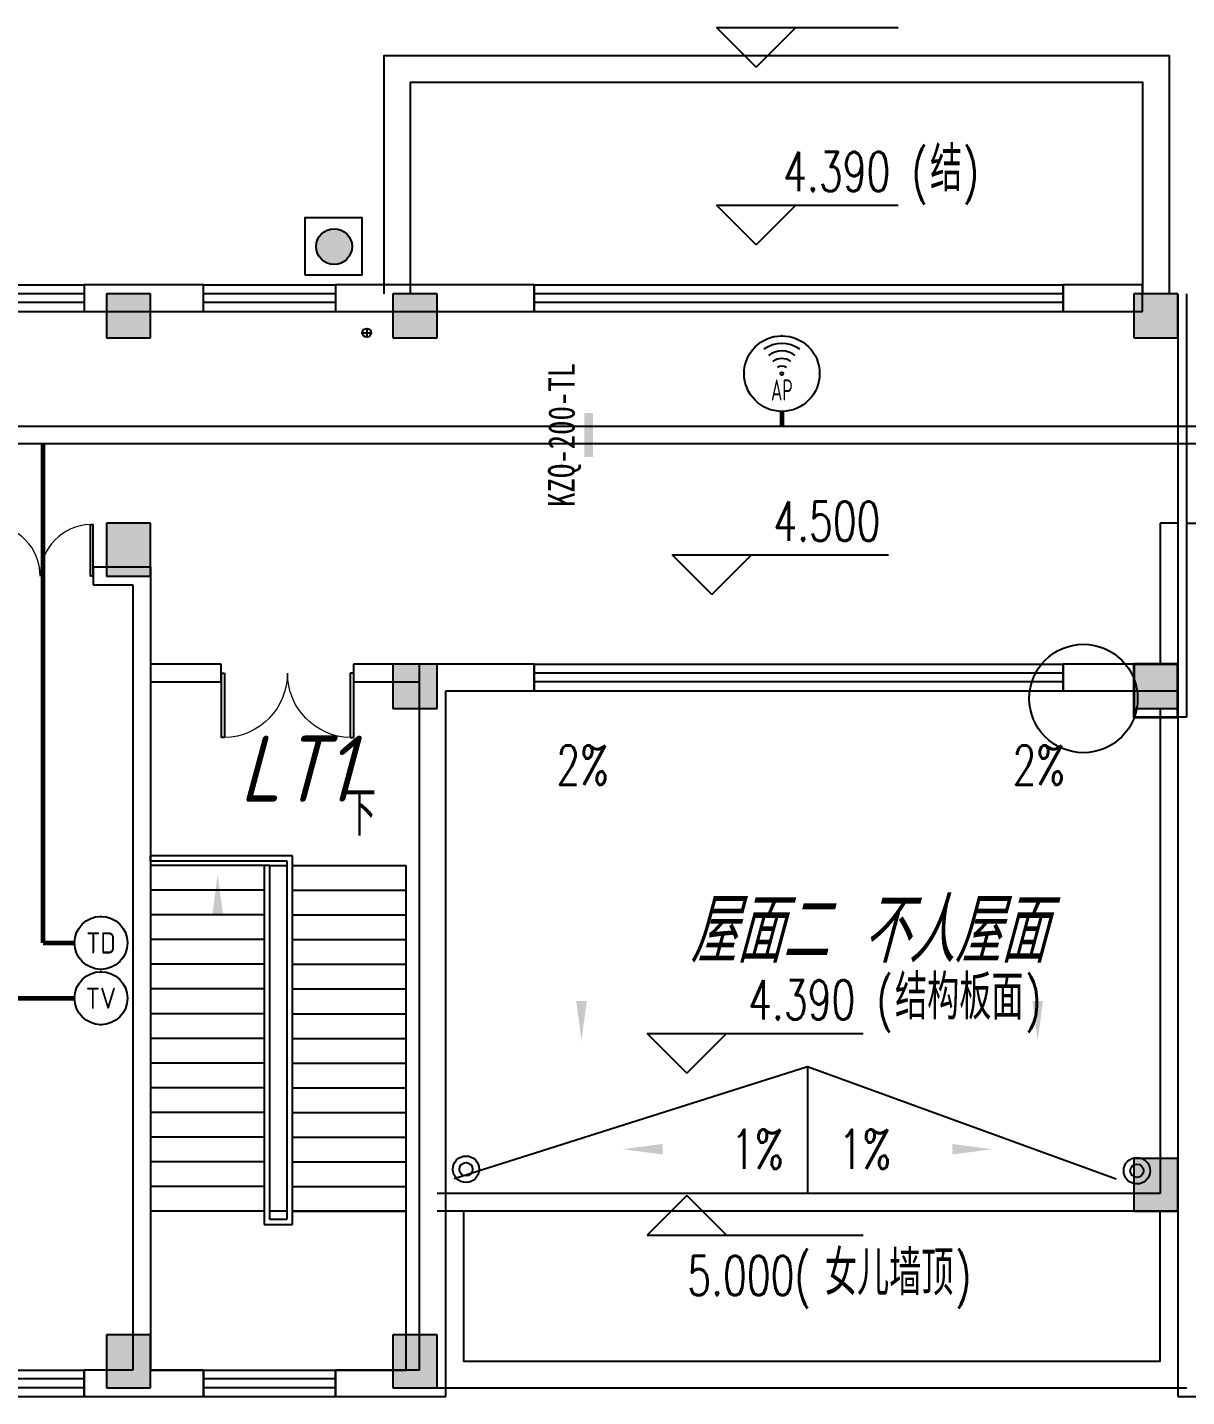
# Model space of a CAD drawing. Extents: x 1333527 to 1855755, y 1020844 to 1581249.
# Drawn here: x 1401128 to 1414274, y 1116977 to 1132496 of the extents above; entities that cross this region are included whole.
import ezdxf
from ezdxf.enums import TextEntityAlignment as Align

# ---------------------------------------------------------------- set-up
doc = ezdxf.new("R2010")
doc.units = 0
doc.header["$LTSCALE"] = 1000
doc.header["$PDSIZE"] = 5
doc.layers.add('1-建筑底图', color=8, linetype='Continuous', plot=False)
for name, color, linetype in [('CABLETRAY_PDS', 4, 'Continuous'), ('EQUIP-通讯', 3, 'Continuous'), ('WIRE-综合布线', 5, 'Continuous'), ('建筑-柱子', 9, 'Continuous'), ('建筑-柱子-填充', 8, 'Continuous'), ('抗震支吊架', 2, 'Continuous'), ('排水', 153, 'Continuous'), ('防火分区', 6, 'Continuous')]:
    doc.layers.add(name, color=color, linetype=linetype)
doc.layers.add('砼柱', color=2, linetype='Continuous', lineweight=35)
doc.styles.add('_TCH_DIM', font='SIMPLEX', dxfattribs={"bigfont": 'GBCBIG'})
doc.styles.add('_TEL_ATTDEF', font='gbenor', dxfattribs={"bigfont": 'gbcbig'})
doc.styles.add('_TEL_DIM', font='SIMPLEX', dxfattribs={"width": 0.8, "height": 3.5, "bigfont": 'HZTXT'})
doc.styles.add('kzcad', font='', dxfattribs={"width": 0.8})
doc.styles.get("Standard").update_dxf_attribs({"font": 'gbeitc.shx', "bigfont": 'gbcbig.shx'})
doc.styles.get('kzcad').set_extended_font_data('SimSun')
doc.linetypes.add('JIEDI', pattern='A,1.25,-0.25,0.25,-0.25,0.625,["/",Standard,S=0.6,R=0,X=0,Y=-0.3],0.625,-0.25,0.25,-0.25', length=4)

# ---------------------------------------------------------------- blocks, each defined once
blk = doc.blocks.new('$equip_U$00000091(win7-PC-hzk)')
for radius in [0.714, 0.0272]:
    blk.add_circle((0, 0), radius)
for radius in [0.571, 0.428, 0.285, 0.143]:
    blk.add_arc((0, 0), radius, 53.7049, 126.2951)
for p in [(0, 0.714), (-0.714, 0), (0.714, 0), (0, -0.714)]:
    blk.add_point(p)
at = {"color": 7, "style": '_TEL_DIM', "flags": 1}
for tag in ['A', 'REMARK']:
    blk.add_attdef(tag, text='', height=0.00002, dxfattribs=at).set_placement((0, 0), align=Align.MIDDLE_CENTER)
at = {"color": 7, "style": '_TEL_DIM', "width": 0.7}
blk.add_attdef('$TEXT$', text='', height=0.4, dxfattribs=at).set_placement((0, -0.31), align=Align.MIDDLE_CENTER)
blk = doc.blocks.new('$equip_U$00000076(win7-PC-hzk)')
blk.add_circle((0, 0.5), 0.5)
for p in [(0, 0.999), (-0.5, 0.5), (0.5, 0.5)]:
    blk.add_point(p)
at = {"color": 7, "style": '_TEL_DIM'}
blk.add_attdef('$TEXT$', text='', height=0.4, dxfattribs=at).set_placement((0, 0.5), align=Align.MIDDLE_CENTER)
at = {"color": 7, "style": '_TEL_DIM', "flags": 1}
for tag in ['A', 'REMARK']:
    blk.add_attdef(tag, text='', height=0.00002, dxfattribs=at).set_placement((0, 0), align=Align.MIDDLE_CENTER)
blk = doc.blocks.new('$equip_U$00000088(win7-PC-hzk)')
blk.add_circle((0, 0.5), 0.5)
for p in [(0, 0.999), (-0.5, 0.5), (0.5, 0.5)]:
    blk.add_point(p)
at = {"color": 7, "style": '_TEL_DIM'}
blk.add_attdef('$TEXT$', text='', height=0.4, dxfattribs=at).set_placement((0, 0.5), align=Align.MIDDLE_CENTER)
at = {"color": 7, "style": '_TEL_DIM', "flags": 1}
for tag in ['A', 'REMARK']:
    blk.add_attdef(tag, text='', height=0.00002, dxfattribs=at).set_placement((0, 0), align=Align.MIDDLE_CENTER)
blk = doc.blocks.new('ng')
at = {"layer": '排水'}
for p, q in [((345991, 781358), (346091, 781358)), ((346041, 781408), (346041, 781308))]:
    blk.add_line(p, q, dxfattribs=at)
blk.add_circle((346041, 781358), 50, dxfattribs=at)
blk = doc.blocks.new('np')
at = {"layer": '排水'}
for radius in [150, 75]:
    blk.add_circle((345955, 781714), radius, dxfattribs=at)
blk = doc.blocks.new('A$C4670417C')
at = {"layer": '建筑-柱子-填充'}
for points in [[(42250, 88300), (41750, 88300), (41750, 87800), (42250, 87800)], [(45500, 88300), (45000, 88300), (45000, 87800), (45500, 87800)], [(53900, 88300), (53400, 88300), (53400, 87800), (53900, 87800)], [(42250, 85700), (41750, 85700), (41750, 85100), (42250, 85100)], [(45500, 84100), (45000, 84100), (45000, 83600), (45500, 83600)], [(53900, 84100), (53400, 84100), (53400, 83600), (53900, 83600)], [(53900, 78500), (53400, 78500), (53400, 77900), (53900, 77900)], [(42250, 76500), (41750, 76500), (41750, 75900), (42250, 75900)], [(45500, 76500), (45000, 76500), (45000, 75900), (45500, 75900)]]:
    blk.add_hatch(color=256, dxfattribs=at).paths.add_polyline_path(points)
at = {"layer": '建筑-柱子'}
for p, q in [((42250, 88300), (41750, 88300)), ((41750, 88300), (41750, 87800)), ((42250, 87800), (42250, 88300)), ((45500, 88300), (45000, 88300)), ((45000, 88300), (45000, 87800)), ((45500, 87800), (45500, 88300)), ((53900, 88300), (53400, 88300)), ((53400, 88300), (53400, 87800)), ((53900, 87800), (53900, 88300)), ((41750, 87800), (42250, 87800)), ((45000, 87800), (45500, 87800)), ((53400, 87800), (53900, 87800)), ((42250, 85700), (41750, 85700)), ((41750, 85700), (41750, 85100)), ((42250, 85100), (42250, 85700)), ((41750, 85100), (42250, 85100)), ((45500, 84100), (45000, 84100)), ((45000, 84100), (45000, 83600)), ((45500, 83600), (45500, 84100)), ((53900, 84100), (53400, 84100)), ((53400, 84100), (53400, 83600)), ((53900, 83600), (53900, 84100)), ((45000, 83600), (45500, 83600)), ((53400, 83600), (53900, 83600)), ((53900, 78500), (53400, 78500)), ((53400, 78500), (53400, 77900)), ((53900, 77900), (53900, 78500)), ((53400, 77900), (53900, 77900)), ((42250, 76500), (41750, 76500)), ((41750, 76500), (41750, 75900)), ((42250, 75900), (42250, 76500)), ((45500, 76500), (45000, 76500)), ((45000, 76500), (45000, 75900)), ((45500, 75900), (45500, 76500)), ((41750, 75900), (42250, 75900)), ((45000, 75900), (45500, 75900))]:
    blk.add_line(p, q, dxfattribs=at)
at = {"layer": '砼柱', "lineweight": 35}
blk.add_lwpolyline([(53900, 84100), (53400, 84100), (53400, 83500), (53900, 83500)], close=True, dxfattribs=at)
blk = doc.blocks.new('A$C2CDD3BEF')
at = {"layer": '防火分区'}
h = blk.add_hatch(color=7, dxfattribs=at)
h.dxf.hatch_style = 1
edge = h.paths.add_edge_path()
edge.add_arc((460, 446), 282, 0, 360)
at = {"layer": '防火分区', "color": 7}
blk.add_lwpolyline([(0, 0), (900, 0), (900, 900), (0, 900)], close=True, dxfattribs=at)
blk.add_circle((460, 446), 282, dxfattribs=at)
blk = doc.blocks.new('$WINLIB2D$00000001')
at = {"color": 0}
for points in [[(-0.5, 0.5), (-0.5, -0.5)], [(-0.5, 0.5), (0.5, 0.5)], [(0.5, -0.5), (0.5, 0.5)], [(0.5, 0.1667), (-0.5, 0.1667)], [(0.5, -0.1667), (-0.5, -0.1667)], [(-0.5, -0.5), (0.5, -0.5)]]:
    blk.add_lwpolyline(points, dxfattribs=at)
blk = doc.blocks.new('$DorLib2D$00000002')
for p, q in [((-0.5, 0), (-0.5, 0.4875)), ((-0.475, 0.4875), (-0.5, 0.4875)), ((-0.475, 0), (-0.475, 0.4875)), ((0.475, 0), (0.475, 0.4875)), ((0.475, 0.4875), (0.5, 0.4875)), ((0.5, 0), (0.5, 0.4875)), ((-0.5, 0), (-0.475, 0)), ((0.5, 0), (0.475, 0))]:
    blk.add_line(p, q)
at = {"lineweight": 13}
for centre, start, end in [((-0.4875, 0), 0, 88.53072), ((0.4875, 0), 91.46928, 180)]:
    blk.add_arc(centre, 0.4875, start, end, dxfattribs=at)
blk = doc.blocks.new('1-二层建筑底图')
at = {"layer": '1-建筑底图', "color": 8}
for p, q in [((49920.1, 86369.8), (49470.1, 86819.8)), ((49470.1, 86819.8), (51530.1, 86819.8)), ((49920.1, 86369.8), (50370.1, 86819.8)), ((49920.1, 84353.8), (49470.1, 84803.8)), ((49470.1, 84803.8), (51530.1, 84803.8)), ((49920.1, 84353.8), (50370.1, 84803.8)), ((43650, 83900), (42300, 83900)), ((42300, 83900), (42300, 83600)), ((43650, 83600), (43650, 83900)), ((47400, 83900), (45150, 83900)), ((45150, 83900), (45150, 83600)), ((47400, 83600), (47400, 83900)), ((54300, 83900), (53400, 83900)), ((53400, 83900), (53400, 83600)), ((54300, 83600), (54300, 83900)), ((42300, 83600), (43650, 83600)), ((45150, 83600), (47400, 83600)), ((53400, 83600), (54300, 83600)), ((54500, 81200), (54500, 79600)), ((54700, 81200), (54500, 81200)), ((54700, 81200), (54700, 79300)), ((54800, 81200), (54800, 79000)), ((54800, 81200), (57350, 81200)), ((49416.4, 80391.5), (48966.4, 80841.5)), ((48966.4, 80841.5), (51417.4, 80841.5)), ((49416.4, 80391.5), (49866.4, 80841.5)), ((43050, 80700), (42400, 80700)), ((42400, 80700), (42400, 80500)), ((43050, 80700), (43050, 79500)), ((42400, 80500), (42850, 80500)), ((42850, 80500), (42850, 79500)), ((42850, 79500), (42850, 71600)), ((43853.2, 79600), (43050, 79600)), ((43050, 79500), (43050, 71600)), ((43853.2, 79400), (43853.2, 79600)), ((46100, 79600), (45353.2, 79600)), ((45353.2, 79600), (45353.2, 79400)), ((47400, 79600), (46100, 79600)), ((46100, 71600), (46100, 79600)), ((47400, 79300), (47400, 79600)), ((54500, 79600), (53400, 79600)), ((53400, 79600), (53400, 79300)), ((43050, 79400), (43853.2, 79400)), ((45353.2, 79400), (46100, 79400)), ((46400, 79300), (47400, 79300)), ((46400, 71300), (46400, 79300)), ((53400, 79300), (54700, 79300)), ((54800, 79000), (54700, 79000)), ((54700, 79000), (54700, 77500)), ((54700, 77500), (54700, 71300)), ((44660, 77430), (43050, 77430)), ((43050, 77370), (43050, 77430)), ((44600, 77370), (43050, 77370)), ((43050, 77320), (43050, 73400)), ((44340, 77320), (43050, 77320)), ((44400, 77320), (44340, 77320)), ((44340, 77320), (44340, 73250)), ((44400, 77320), (44340, 77320)), ((44400, 77320), (44400, 73400)), ((44400, 77320), (44400, 73310)), ((44400, 77320), (44600, 77320)), ((44600, 73310), (44600, 77370)), ((44600, 73400), (44600, 77320)), ((44660, 73250), (44660, 77430)), ((44660, 77320), (45950, 77320)), ((45950, 73400), (45950, 77320)), ((44340, 77040), (43050, 77040)), ((44660, 77040), (45950, 77040)), ((44340, 76760), (43050, 76760)), ((44660, 76760), (45950, 76760)), ((44340, 76480), (43050, 76480)), ((44660, 76480), (45950, 76480)), ((44340, 76200), (43050, 76200)), ((44660, 76200), (45950, 76200)), ((44340, 75920), (43050, 75920)), ((44660, 75920), (45950, 75920)), ((44340, 75640), (43050, 75640)), ((44660, 75640), (45950, 75640)), ((44340, 75360), (43050, 75360)), ((44660, 75360), (45950, 75360)), ((49131.5, 74966.3), (48681.5, 75416.3)), ((48681.5, 75416.3), (51132.5, 75416.3)), ((49131.5, 74966.3), (49581.5, 75416.3)), ((44340, 75080), (43050, 75080)), ((44660, 75080), (45950, 75080)), ((46492.2, 73772.9), (50500, 75041.1)), ((50500, 75041.1), (53998.9, 73766.3)), ((50500, 75041.1), (50500, 73600)), ((44340, 74800), (43050, 74800)), ((44660, 74800), (45950, 74800)), ((44340, 74520), (43050, 74520)), ((44660, 74520), (45950, 74520)), ((44340, 74240), (43050, 74240)), ((44660, 74240), (45950, 74240)), ((44340, 73960), (43050, 73960)), ((44660, 73960), (45950, 73960)), ((44340, 73680), (43050, 73680)), ((44660, 73680), (45950, 73680)), ((49131.5, 73580.4), (48681.5, 73130.4)), ((49131.5, 73580.4), (49581.5, 73130.4)), ((44340, 73400), (43050, 73400)), ((43050, 73400), (43050, 71600)), ((44340, 73400), (43050, 73400)), ((44600, 73400), (44400, 73400)), ((44400, 73310), (44600, 73310)), ((44660, 73400), (45950, 73400)), ((45950, 73400), (44660, 73400)), ((45950, 71600), (45950, 73400)), ((44340, 73250), (44660, 73250)), ((48681.5, 73130.4), (51132.5, 73130.4)), ((42850, 71600), (42300, 71600)), ((42300, 71600), (42300, 71300)), ((43050, 71600), (45950, 71600)), ((43650, 71600), (43050, 71600)), ((43650, 71300), (43650, 71600)), ((46100, 71600), (45150, 71600)), ((45150, 71600), (45150, 71300)), ((42300, 71300), (42950, 71300)), ((42950, 71300), (43650, 71300)), ((45150, 71300), (46400, 71300)), ((54700, 71300), (56450, 71300))]:
    blk.add_line(p, q, dxfattribs=at)
at = {"layer": '1-建筑底图', "color": 8, "linetype": 'Continuous'}
for p, q in [((54700, 83800), (54700, 81200)), ((54800, 83800), (54800, 81200)), ((54500, 79100), (54500, 73600)), ((54700, 79000), (54700, 73400)), ((54500, 73600), (46300, 73600)), ((54700, 73400), (46300, 73400))]:
    blk.add_line(p, q, dxfattribs=at)
at = {"layer": '1-建筑底图', "color": 8}
for points in [[(45700, 83800), (45700, 86500), (54600, 86500), (54600, 83800)], [(46000, 83800), (46000, 86200), (54300, 86200), (54300, 83800)], [(46600, 73400), (46600, 71700), (54500, 71700), (54500, 73400)], [(46300, 71400), (46300, 71400), (54800, 71400), (54800, 71400)]]:
    blk.add_lwpolyline(points, dxfattribs=at)
for points in [[(47937.9, 78077, 0, 0, 0), (47937.9, 75333.5, 0, 120, 0), (47937.9, 75783.5, 0, 0, 0)], [(53110.6, 78077, 0, 0, 0), (53110.6, 75333.5, 0, 120, 0), (53110.6, 75783.5, 0, 0, 0)], [(45387.5, 77500, 0, 0, 0), (45387.5, 72540, 0, 0, 0), (43812.5, 72540, 0, 0, 0), (43812.5, 77220, 0, 120, 0), (43812.5, 76770, 0, 0, 0)], [(49477.7, 74103.7, 0, 0, 0), (48407.4, 74103.7, 0, 120, 0), (48857.4, 74103.7, 0, 0, 0)], [(51522.3, 74103.7, 0, 0, 0), (52592.6, 74103.7, 0, 120, 0), (52142.6, 74103.7, 0, 0, 0)]]:
    blk.add_lwpolyline(points, format="xyseb", dxfattribs=at)
blk.add_circle((53629.7, 79212.4), 614.2, dxfattribs=at)
for name, p in [('A$C4670417C', (800, -4500)), ('ng', (-300538.7, -698000.2)), ('np', (-299326.9, -707837.3)), ('np', (-291718.7, -707854))]:
    blk.add_blockref(name, p, dxfattribs=at)
for name, p, xscale, yscale, zscale in [('A$C2CDD3BEF', (44801.7, 84013.4), 0.7200000000000001, 0.7200000000000001, 0.7200000000000001), ('$DorLib2D$00000002', (44603.2, 79500), 1500, -1500, 200)]:
    blk.add_blockref(name, p, dxfattribs=dict(at, xscale=xscale, yscale=yscale, zscale=zscale))
for name, p, xscale, yscale, zscale, rotation in [('$WINLIB2D$00000001', (41850, 83750), 900, -300, 300, 1.639357967310386e-08), ('$WINLIB2D$00000001', (44400, 83750), 1500, -300, 300, 1.639357967310386e-08), ('$WINLIB2D$00000001', (50400, 83750), 6000, 300, 300, 1.639357967310386e-08), ('$DorLib2D$00000002', (41800, 80600), -1200, -1200, 200, 179.9999999822141), ('$WINLIB2D$00000001', (50400, 79450), 6000.000000114786, 300, 300, 1.637669985135529e-08), ('$WINLIB2D$00000001', (41850, 71450), 900, 300, 300, 1.581168984559913e-08), ('$WINLIB2D$00000001', (44400, 71450), 1500, 300, 300, 1.581232148947099e-08)]:
    blk.add_blockref(name, p, dxfattribs=dict(at, xscale=xscale, yscale=yscale, zscale=zscale, rotation=rotation))
at = {"layer": '1-建筑底图', "color": 8, "style": '_TCH_DIM'}
for s, height, p in [('结', 506.4, (51890.1, 84961.3)), ('下', 506.4, (45245.1, 77657.5)), ('结构板面', 506.38, (51492.5, 75573.8)), ('女儿墙顶', 506.38, (50697.5, 72447.9))]:
    blk.add_text(s, height=height, dxfattribs=at).set_placement(p)
at = {"layer": '1-建筑底图', "color": 8, "style": '_TCH_DIM', "width": 0.705882}
for s, height, p in [('4.390', 446.25, (50225.1, 84961.3)), ('(', 446.2, (51680.1, 84961.3)), (')', 446.2, (52258.7, 84961.3)), ('4.500', 446.25, (50112.4, 80999)), ('2%%%', 446.25, (47652.9, 78234.5)), ('2%%%', 446.25, (52825.6, 78234.5)), ('(', 446.2, (51282.5, 75573.8)), (')', 446.2, (52966.9, 75573.8)), ('4.390', 446.25, (49827.5, 75573.8)), ('1%%%', 446.25, (49635.2, 73880.5)), ('1%%%', 446.25, (50854.8, 73880.5)), ('5.000(', 446.25, (49137.5, 72447.9)), (')', 446.2, (52172, 72447.9))]:
    blk.add_text(s, height=height, dxfattribs=at).set_placement(p)
at = {"layer": '1-建筑底图', "color": 8}
for s, height, p in [('LT1', 750, (44060.8, 78041.4)), ('不人屋面', 723.4, (51117.2, 76217.6)), ('屋面二', 723.4, (49162.4, 76217.6))]:
    blk.add_text(s, height=height, dxfattribs=at).set_placement(p)

msp = doc.modelspace()

# ---------------------------------------------------------------- linework, layer by layer
at = {"layer": 'CABLETRAY_PDS'}
for p, q in [((1366174, 1127977), (1418274, 1127977)), ((1418274, 1127777), (1366174, 1127777))]:
    msp.add_line(p, q, dxfattribs=at)
at = {"layer": 'WIRE-综合布线', "linetype": 'Continuous', "const_width": 52.5}
for points in [[(1409684, 1127977), (1409684, 1128144)], [(1401304, 1122119), (1401304, 1127777)], [(1401304, 1122119), (1401664, 1122119)], [(1400767, 1121492), (1401664, 1121492)]]:
    msp.add_lwpolyline(points, dxfattribs=at)
at = {"layer": '抗震支吊架', "color": 2, "const_width": 100}
msp.add_lwpolyline([(1407494, 1127627), (1407494, 1128127)], dxfattribs=at)

# ---------------------------------------------------------------- block references
at = {"layer": '1-建筑底图'}
msp.add_blockref('1-二层建筑底图', (1359474, 1045677), dxfattribs=at)
at = {"layer": 'EQUIP-通讯', "linetype": 'JIEDI'}
ref = msp.add_blockref('$equip_U$00000091(win7-PC-hzk)', (1409684, 1128572), dxfattribs=dict(at, xscale=600, yscale=600, zscale=600))
ref.add_attrib('$TEXT$', 'AP', dxfattribs={"layer": '0', "color": 7, "height": 240, "style": '_TEL_ATTDEF', "width": 0.7}).set_placement((1409684, 1128386), align=Align.MIDDLE_CENTER)
ref = msp.add_blockref('$equip_U$00000076(win7-PC-hzk)', (1402263, 1122119), dxfattribs=dict(at, xscale=600, yscale=600, zscale=600, rotation=90))
ref.add_attrib('$TEXT$', 'TD', dxfattribs={"layer": '0', "color": 7, "height": 240, "style": '_TEL_ATTDEF'}).set_placement((1401963, 1122119), align=Align.MIDDLE_CENTER)
ref = msp.add_blockref('$equip_U$00000088(win7-PC-hzk)', (1402263, 1121492), dxfattribs=dict(at, xscale=600, yscale=600, zscale=600, rotation=90))
ref.add_attrib('$TEXT$', 'TV', dxfattribs={"layer": '0', "color": 7, "height": 240, "style": '_TEL_ATTDEF'}).set_placement((1401963, 1121492), align=Align.MIDDLE_CENTER)

# ---------------------------------------------------------------- texts
at = {"layer": '抗震支吊架', "color": 2, "style": 'kzcad', "width": 0.8}
msp.add_text('KZQ-200-TL', height=300, rotation=89.8854, dxfattribs=at).set_placement((1407334, 1127877), align=Align.CENTER)

doc.saveas('drawing.dxf')
